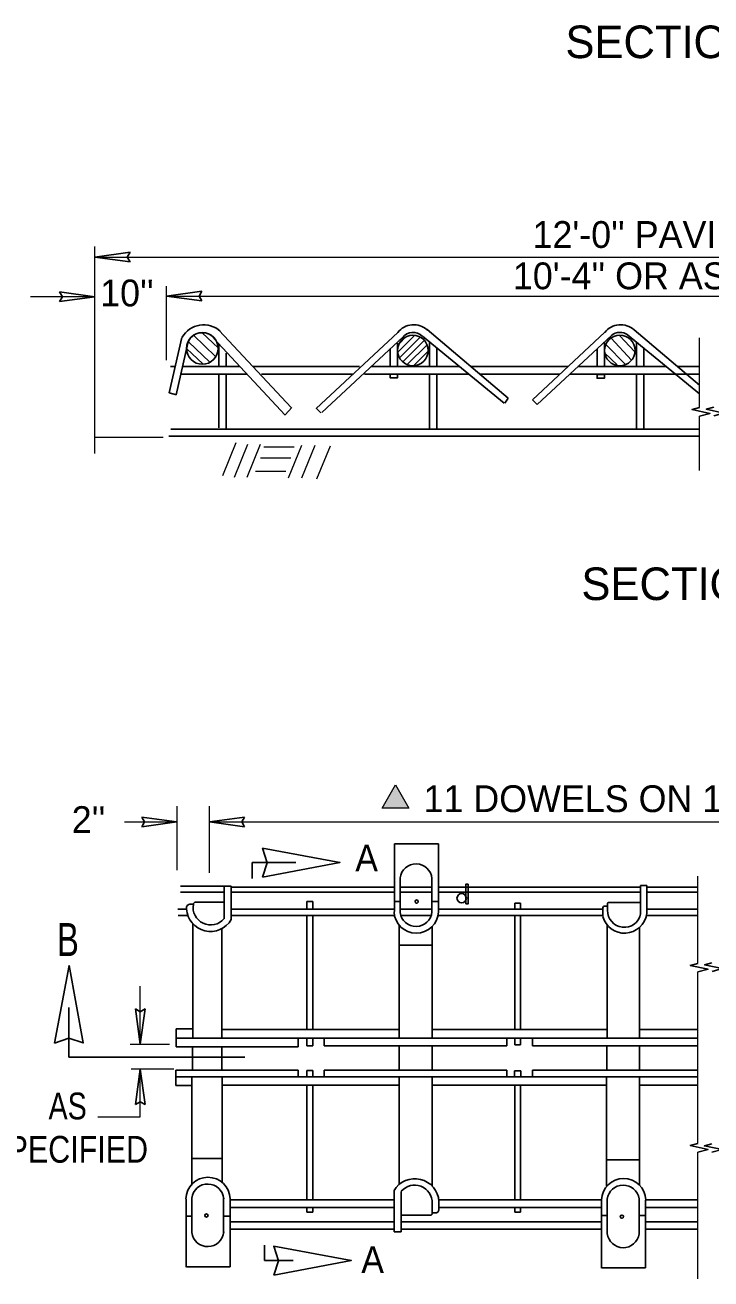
# Model space of a CAD drawing. Extents: x 743 to 4444, y -504 to 2234.
# Drawn here: x 2493 to 2913, y 54 to 822 of the extents above; entities that cross this region are included whole.
import ezdxf
from ezdxf.enums import TextEntityAlignment as Align

# ---------------------------------------------------------------- set-up
doc = ezdxf.new("R2010")
doc.units = 0
doc.header["$LTSCALE"] = 6
doc.layers.add('1', color=7, linetype='Continuous', lineweight=25)

msp = doc.modelspace()

# ---------------------------------------------------------------- hatches: boundary and pattern name
at = {"layer": '1'}
msp.add_hatch(color=256, dxfattribs=at).paths.add_polyline_path([(2719.682, 356.647), (2727.884, 342.434), (2711.477, 342.434)])

# ---------------------------------------------------------------- linework, layer by layer
at = {"layer": '1', "lineweight": 13}
for p, q in [((2535.355, 559.74), (2535.355, 686.715)), ((2535.355, 680.21), (3279.21, 680.21)), ((2579.332, 616.888), (2579.332, 662.339)), ((2535.355, 655.886), (2495.818, 655.886)), ((2579.332, 656.244), (3233.97, 656.244)), ((2595.923, 632.228), (2609.332, 619.168)), ((2601.109, 633.66), (2610.943, 624.535)), ((2721.117, 621.793), (2731.536, 632.214)), ((2722.21, 618.415), (2734.908, 631.116)), ((2851.974, 630.528), (2864.488, 616.931)), ((2857.159, 632.138), (2866.454, 622.118)), ((2906.242, 587.93), (2906.242, 630.589)), ((2591.813, 623.997), (2601.467, 614.696)), ((2592.706, 628.293), (2605.758, 615.768)), ((2724.199, 615.935), (2737.397, 629.131)), ((2726.971, 614.234), (2739.102, 626.363)), ((2848.933, 626.414), (2860.554, 614.424)), ((2730.775, 613.565), (2739.776, 622.567)), ((2848.041, 621.225), (2855.728, 614.068)), ((2906.242, 549.376), (2906.242, 582.695)), ((2535.548, 569.745), (2577.278, 569.745)), ((2613.779, 546.332), (2622.036, 566.467)), ((2621.003, 545.299), (2629.258, 565.435)), ((2628.742, 545.299), (2636.997, 565.435)), ((2639.061, 563.886), (2657.635, 563.886)), ((2654.023, 544.784), (2662.278, 564.918)), ((2662.278, 544.784), (2670.534, 564.918)), ((2671.566, 544.267), (2679.822, 564.401)), ((2636.997, 557.173), (2655.571, 557.173)), ((2633.901, 548.912), (2652.473, 548.912)), ((2585.858, 304.326), (2585.858, 343.673)), ((2605.596, 302.679), (2605.596, 343.673)), ((2553.552, 333.953), (2584.936, 333.953)), ((2605.596, 333.953), (3218.962, 333.953)), ((2905.201, 247.193), (2905.201, 300.583)), ((2905.201, 190.019), (2905.201, 241.956)), ((2563.142, 197.699), (2563.142, 233.294)), ((2556.973, 197.699), (2581.052, 197.699)), ((2905.201, 136.786), (2905.201, 190.806)), ((2557.59, 182.474), (2583.753, 182.474)), ((2796.648, 169.263), (2796.648, 172.566)), ((2905.201, 53.765), (2905.201, 131.551))]:
    msp.add_line(p, q, dxfattribs=at)
at = {"layer": '1'}
for p, q in [((2535.359, 680.199), (2556.897, 683.158)), ((2535.359, 680.199), (2556.897, 677.238)), ((2535.27, 655.878), (2513.733, 658.837)), ((2535.27, 655.878), (2513.733, 652.918)), ((2579.356, 656.243), (2600.893, 659.202)), ((2579.356, 656.243), (2600.893, 653.283)), ((2580.909, 596.895), (2588.774, 630.888)), ((2608.082, 630.528), (2652.061, 583.3)), ((2611.659, 635.18), (2655.634, 587.951)), ((2671.055, 587.322), (2721.112, 633.837)), ((2724.51, 631.333), (2674.453, 584.998)), ((2722.12, 627.269), (2726.033, 631.18)), ((2736.307, 631.689), (2786.363, 590.544)), ((2739.168, 635.805), (2788.867, 593.583)), ((2803.823, 592.748), (2848.107, 634.152)), ((2852.221, 632.067), (2806.675, 589.896)), ((2862.128, 632.465), (2906.242, 596.338)), ((2866.083, 635.618), (2906.242, 601.7)), ((2585.199, 595.82), (2592.35, 627.308)), ((2611.298, 612.995), (2611.298, 626.95)), ((2716.464, 613.084), (2716.464, 624.005)), ((2720.933, 613.084), (2720.933, 627.401)), ((2740.598, 613.084), (2740.598, 628.181)), ((2745.067, 612.905), (2745.067, 624.394)), ((2843.392, 612.995), (2843.392, 623.885)), ((2847.862, 612.995), (2847.862, 628.023)), ((2867.527, 612.995), (2867.527, 628.045)), ((2871.997, 612.995), (2871.997, 624.385)), ((2615.948, 612.995), (2615.948, 621.232)), ((2581.622, 612.995), (2584.664, 612.995)), ((2588.418, 608.345), (2628.738, 608.345)), ((2589.311, 612.995), (2624.173, 612.995)), ((2611.298, 575.427), (2611.298, 608.433)), ((2615.948, 575.069), (2615.948, 608.433)), ((2632.396, 612.995), (2697.693, 612.995)), ((2637.58, 608.345), (2693.403, 608.345)), ((2700.732, 608.345), (2764.708, 608.345)), ((2705.023, 612.995), (2759.049, 612.995)), ((2740.598, 574.621), (2740.598, 608.345)), ((2745.067, 575.158), (2745.067, 608.345)), ((2766.017, 612.995), (2825.612, 612.995)), ((2771.493, 608.345), (2820.605, 608.345)), ((2826.586, 608.345), (2906.242, 608.345)), ((2831.594, 612.995), (2885.978, 612.995)), ((2867.527, 574.621), (2867.527, 608.164)), ((2871.997, 575.158), (2871.997, 607.808)), ((2892.948, 612.995), (2906.242, 612.995)), ((2898.421, 608.345), (2900.243, 608.345)), ((2580.909, 596.986), (2585.378, 595.731)), ((2786.72, 590.544), (2788.867, 593.763)), ((2803.823, 592.748), (2806.675, 589.896)), ((2652.061, 583.387), (2656.172, 588.038)), ((2671.055, 587.503), (2673.917, 584.64)), ((2580.729, 570.416), (2906.242, 570.416)), ((2581.981, 574.712), (2906.242, 574.712)), ((2585.64, 333.963), (2564.1, 336.922)), ((2585.64, 333.963), (2564.1, 331.003)), ((2605.599, 333.953), (2627.135, 336.912)), ((2605.599, 333.953), (2627.135, 330.993)), ((2719.048, 320.481), (2746.022, 320.481)), ((2719.048, 320.481), (2719.048, 279.016)), ((2746.022, 320.481), (2746.022, 279.016)), ((2658.611, 309.008), (2631.8, 309.008)), ((2631.8, 309.008), (2631.8, 299.158)), ((2742.043, 300.055), (2742.043, 278.532)), ((2587.806, 294.455), (2618.986, 294.455)), ((2614.701, 274.605), (2614.701, 294.268)), ((2618.986, 274.073), (2618.986, 294.455)), ((2619.352, 293.967), (2719.048, 293.967)), ((2722.567, 299.553), (2722.567, 278.028)), ((2722.567, 293.967), (2742.043, 293.967)), ((2746.022, 293.967), (2869.953, 293.967)), ((2869.953, 277.378), (2869.953, 294.973)), ((2869.953, 294.973), (2873.858, 294.973)), ((2873.775, 293.967), (2905.201, 293.967)), ((2873.817, 277.521), (2873.817, 294.891)), ((2587.89, 290.838), (2614.701, 290.838)), ((2597.218, 284.698), (2614.701, 284.698)), ((2619.435, 290.934), (2719.048, 290.934)), ((2665.425, 285.142), (2668.926, 285.142)), ((2665.425, 280.508), (2665.425, 285.142)), ((2668.926, 280.377), (2668.926, 285.142)), ((2719.038, 285.092), (2722.567, 285.092)), ((2722.64, 290.934), (2742.043, 290.934)), ((2745.765, 285.092), (2742.233, 285.092)), ((2746.022, 290.934), (2869.953, 290.934)), ((2850.701, 284.613), (2869.783, 284.613)), ((2873.858, 290.934), (2905.201, 290.934)), ((2586.151, 280.508), (2591.448, 280.508)), ((2593.521, 283.436), (2595.791, 283.436)), ((2619.018, 280.508), (2719.048, 280.508)), ((2723.101, 280.508), (2742.043, 280.508)), ((2746.022, 280.508), (2846.878, 280.508)), ((2792.895, 284.133), (2796.395, 284.133)), ((2792.895, 280.669), (2792.895, 284.133)), ((2796.395, 280.555), (2796.395, 284.133)), ((2846.878, 276.069), (2846.878, 280.839)), ((2848.391, 282.232), (2849.609, 282.272)), ((2849.734, 279.855), (2849.734, 283.534)), ((2873.858, 280.508), (2905.201, 280.508)), ((2586.406, 276.47), (2592.375, 276.47)), ((2595.334, 201.379), (2595.334, 271.596)), ((2619.184, 276.47), (2719.137, 276.47)), ((2665.425, 206.764), (2665.425, 276.203)), ((2668.926, 206.739), (2668.926, 276.203)), ((2722.026, 201.699), (2722.026, 270.528)), ((2723.563, 276.47), (2741.328, 276.47)), ((2742.315, 201.379), (2742.315, 269.928)), ((2745.739, 276.47), (2846.758, 276.47)), ((2792.895, 206.912), (2792.895, 276.397)), ((2796.395, 206.912), (2796.395, 276.397)), ((2849.601, 201.379), (2849.601, 270.702)), ((2869.447, 201.379), (2869.447, 269.258)), ((2873.775, 276.47), (2905.201, 276.47)), ((2613.213, 201.379), (2613.213, 268.528)), ((2722.238, 258.299), (2742.315, 258.299)), ((2519.335, 189.677), (2519.335, 220.13)), ((2563.142, 197.7), (2560.182, 219.239)), ((2563.142, 197.7), (2566.1, 219.239)), ((2585.121, 207.099), (2595.334, 207.099)), ((2585.121, 195.997), (2585.121, 207.099)), ((2585.121, 201.379), (2905.201, 201.379)), ((2613.213, 206.764), (2722.006, 206.764)), ((2659.935, 201.379), (2659.935, 195.997)), ((2665.425, 196.648), (2665.425, 201.379)), ((2668.926, 196.648), (2668.926, 201.379)), ((2676.072, 201.379), (2676.072, 196.671)), ((2742.315, 206.764), (2849.601, 206.764)), ((2787.943, 201.379), (2787.943, 196.671)), ((2792.895, 197.333), (2792.895, 200.999)), ((2796.395, 197.333), (2796.395, 200.999)), ((2803.825, 201.379), (2803.825, 196.671)), ((2869.447, 206.764), (2905.201, 206.764)), ((2585.121, 195.997), (2659.935, 195.997)), ((2595.19, 181.683), (2595.19, 195.886)), ((2613.282, 181.683), (2613.282, 195.886)), ((2665.425, 196.648), (2668.926, 196.648)), ((2676.072, 196.671), (2787.943, 196.671)), ((2722.026, 181.523), (2722.026, 196.388)), ((2742.315, 181.698), (2742.315, 196.388)), ((2792.895, 197.333), (2796.395, 197.333)), ((2803.825, 196.671), (2905.201, 196.671)), ((2849.433, 181.77), (2849.433, 196.584)), ((2869.447, 181.698), (2869.447, 196.477)), ((2519.347, 189.677), (2627.287, 189.677)), ((2563.131, 182.266), (2560.172, 160.728)), ((2563.131, 182.266), (2566.091, 160.728)), ((2584.892, 181.698), (2659.935, 181.698)), ((2584.892, 172.278), (2584.892, 181.698)), ((2584.892, 177.66), (2905.201, 177.66)), ((2594.872, 111.332), (2594.872, 177.66)), ((2613.332, 113.179), (2613.332, 177.369)), ((2659.935, 177.744), (2659.935, 181.698)), ((2665.293, 181.546), (2665.293, 177.796)), ((2665.293, 181.546), (2668.926, 181.546)), ((2668.926, 177.66), (2668.926, 181.546)), ((2676.072, 177.744), (2676.072, 181.698)), ((2676.072, 181.698), (2787.943, 181.698)), ((2722.026, 111.716), (2722.026, 177.523)), ((2742.315, 110.589), (2742.315, 177.523)), ((2787.943, 177.744), (2787.943, 181.698)), ((2792.823, 181.4), (2796.648, 181.4)), ((2792.823, 177.608), (2792.823, 181.4)), ((2796.648, 177.608), (2796.648, 181.4)), ((2803.825, 181.698), (2905.201, 181.698)), ((2803.825, 177.744), (2803.825, 181.698)), ((2849.141, 110.594), (2849.141, 177.66)), ((2869.447, 111.093), (2869.447, 177.697)), ((2584.892, 172.278), (2594.872, 172.278)), ((2613.332, 172.447), (2722.026, 172.447)), ((2665.425, 102.228), (2665.425, 172.447)), ((2668.926, 102.403), (2668.926, 172.447)), ((2742.315, 172.447), (2849.141, 172.447)), ((2792.895, 102.576), (2792.895, 172.447)), ((2796.395, 102.226), (2796.395, 172.447)), ((2869.447, 172.447), (2905.201, 172.447)), ((2594.872, 127.609), (2613.814, 127.609)), ((2849.141, 126.686), (2869.447, 126.686)), ((2718.837, 107.929), (2718.837, 82.563)), ((2591.296, 61.073), (2591.296, 102.736)), ((2594.813, 82.198), (2594.813, 103.723)), ((2614.291, 81.695), (2614.291, 103.218)), ((2618.269, 61.27), (2618.269, 102.736)), ((2618.269, 102.158), (2718.959, 102.158)), ((2723.123, 107.396), (2723.123, 82.563)), ((2742.2, 100.541), (2742.2, 94.039)), ((2746.318, 101.465), (2746.318, 96.673)), ((2746.359, 102.158), (2846.126, 102.158)), ((2846.126, 60.4), (2846.126, 102.063)), ((2849.645, 81.523), (2849.645, 102.649)), ((2869.119, 81.307), (2869.119, 102.867)), ((2873.101, 102.158), (2905.201, 102.158)), ((2873.102, 60.596), (2873.102, 102.063)), ((2591.514, 92.317), (2594.813, 92.317)), ((2618.273, 92.317), (2614.291, 92.317)), ((2618.269, 97.466), (2719.045, 97.466)), ((2668.926, 94.751), (2668.926, 97.359)), ((2740.688, 92.844), (2723.209, 92.844)), ((2744.638, 94.274), (2742.368, 94.274)), ((2746.359, 97.466), (2846.126, 97.466)), ((2792.895, 94.751), (2792.895, 97.011)), ((2792.895, 94.751), (2796.395, 94.751)), ((2796.395, 94.751), (2796.395, 97.358)), ((2846.344, 92.662), (2849.473, 92.662)), ((2873.102, 92.662), (2869.119, 92.662)), ((2873.101, 97.466), (2905.201, 97.466)), ((2618.269, 88.858), (2718.837, 88.858)), ((2723.123, 88.858), (2846.126, 88.858)), ((2873.102, 88.858), (2905.201, 88.858)), ((2618.269, 84.165), (2718.837, 84.165)), ((2718.837, 82.563), (2723.123, 82.563)), ((2723.123, 84.165), (2846.126, 84.165)), ((2873.102, 84.165), (2905.201, 84.165)), ((2639.298, 65.06), (2639.298, 74.538)), ((2656.992, 65.06), (2639.298, 65.06)), ((2591.493, 61.27), (2618.269, 61.27)), ((2846.324, 60.596), (2873.102, 60.596))]:
    msp.add_line(p, q, dxfattribs=at)
for points in [[(2556.897, 683.158), (2555.23, 680.168), (2556.897, 677.238)], [(2513.733, 658.837), (2515.4, 655.847), (2513.733, 652.918)], [(2600.893, 659.202), (2599.23, 656.213), (2600.893, 653.283)], [(2906.242, 587.93), (2901.633, 586.653), (2912.567, 584.349), (2906.242, 582.695)], [(2914.896, 588.132), (2910.285, 586.853), (2921.219, 584.549), (2914.896, 582.897)], [(2564.1, 331.003), (2565.767, 333.995), (2564.1, 336.922)], [(2627.135, 336.912), (2625.468, 333.922), (2627.135, 330.993)], [(2905.201, 247.193), (2900.544, 245.901), (2911.476, 243.598), (2905.201, 241.956)], [(2913.852, 247.535), (2909.263, 246.263), (2920.194, 243.958), (2913.87, 242.304)], [(2560.182, 219.239), (2563.173, 217.574), (2566.1, 219.239)], [(2566.091, 160.728), (2563.101, 162.395), (2560.172, 160.728)], [(2905.201, 136.786), (2900.544, 135.497), (2911.477, 133.192), (2905.201, 131.551)], [(2913.852, 136.603), (2909.195, 135.312), (2920.129, 133.009), (2913.852, 131.368)], [(2668.926, 94.751), (2665.425, 94.751), (2665.425, 97.359)]]:
    msp.add_lwpolyline(points, dxfattribs=at)
for points in [[(2716.464, 608.433), (2720.933, 608.433), (2720.933, 606.108), (2716.464, 606.108)], [(2843.425, 608.259), (2847.896, 608.259), (2847.896, 605.934), (2843.425, 605.934)], [(2638.118, 300.058), (2641.105, 308.874), (2638.168, 317.758), (2685.61, 309.071)], [(2762.847, 283.697), (2764.232, 283.697), (2764.232, 295.704), (2762.847, 295.704)], [(2510.513, 198.387), (2519.328, 201.374), (2528.213, 198.437), (2519.523, 245.878)], [(2645.053, 56.113), (2648.041, 64.928), (2645.102, 73.812), (2692.545, 65.123)]]:
    msp.add_lwpolyline(points, close=True, dxfattribs=at)
at = {"layer": '1', "lineweight": 13}
msp.add_lwpolyline([(2719.682, 356.647), (2727.884, 342.434), (2711.477, 342.434)], close=True, dxfattribs=at)
msp.add_lwpolyline([(2537.235, 153.051), (2563.142, 153.051), (2563.142, 182.27)], dxfattribs=at)
at = {"layer": '1'}
for centre, radius in [((2601.288, 624.184), 9.712), ((2730.407, 622.925), 9.375), ((2857.335, 622.925), 9.375), ((2732.703, 285.077), 0.98), ((2760.305, 287.11), 2.873), ((2603.775, 92.637), 0.98), ((2858.606, 91.963), 0.98)]:
    msp.add_circle(centre, radius, dxfattribs=at)
for centre, radius, start, end in [((2602.067, 623.614), 15.039, 47.67369, 150.69266), ((2730.922, 626.05), 12.637, 49.27174, 140.92168), ((2857.85, 626.05), 12.637, 49.27174, 140.92168), ((2601.261, 624.178), 9.643, 41.89671, 160.50036), ((2730.517, 626.176), 7.867, 44.50349, 144.03094), ((2857.445, 626.176), 7.867, 52.59822, 131.86255), ((2732.319, 298.348), 9.827, 4.74723, 172.96075), ((2597.295, 283.189), 1.567, 91.75296, 175.00668), ((2850.562, 283.731), 0.861, 83.47464, 196.07244), ((2593.689, 281.222), 2.221, 94.35643, 190.18921), ((2606.247, 281.559), 14.776, 183.80868, 329.55872), ((2606.347, 281.473), 10.739, 169.46519, 319.65315), ((2732.437, 279.263), 13.591, 181.87298, 358.12702), ((2732.319, 279.632), 9.827, 187.03925, 355.25277), ((2848.108, 281.028), 1.277, 77.24563, 184.52396), ((2860.218, 279.521), 13.801, 194.84345, 351.22512), ((2860.046, 279.524), 10.231, 178.61613, 348.58899), ((2604.684, 102.488), 13.591, 1.87298, 178.12702), ((2859.657, 101.744), 13.591, 1.87298, 178.12702), ((2604.566, 102.119), 9.827, 4.74723, 172.96075), ((2731.575, 100.442), 14.776, 3.08252, 149.55872), ((2731.475, 100.528), 10.739, 358.02308, 139.65315), ((2859.398, 101.445), 9.827, 8.31376, 172.96075), ((2741.047, 93.989), 1.239, 253.08167, 3.54279), ((2604.566, 83.403), 9.827, 187.03925, 355.25277), ((2859.398, 82.729), 9.827, 187.03925, 351.68624)]:
    msp.add_arc(centre, radius, start, end, dxfattribs=at)
msp.add_ellipse((2744.301, 96.406), major_axis=(0.169, -2.214), ratio=0.947669, start_param=6.2831853, end_param=7.9557828, dxfattribs=at)

# ---------------------------------------------------------------- texts
for s, p in [('SECTION A-A', (2909.272, 802.125)), ('SECTION B-B', (2919.081, 469.92))]:
    msp.add_text(s, height=19.97, dxfattribs=at).set_placement(p, align=Align.CENTER)
for s, p in [("12'-0'' PAVING LANE", (2803.768, 685.781)), ("10'-4'' OR AS SPECIFIED", (2791.732, 660.452)), ("10''", (2538.572, 649.938)), ("11 DOWELS ON 12'' CENTERS", (2736.911, 339.928)), ("2''", (2521.142, 327.105))]:
    msp.add_text(s, height=16.44, dxfattribs=at).set_placement(p)
for s, height, width, p in [('A', 16.44, 0.95, (2695.053, 303.548)), ('B', 20.23, 0.75, (2512.018, 251.684)), ('A', 16.44, 0.95, (2698.743, 57.358))]:
    msp.add_text(s, height=height, dxfattribs=dict(at, width=width)).set_placement(p)
for s, width, p in [('AS', 0.8, (2518.641, 151.568)), ('SPECIFIED', 0.85, (2518.64, 125.009))]:
    msp.add_text(s, height=16.44, dxfattribs=dict(at, width=width)).set_placement(p, align=Align.CENTER)

doc.saveas('drawing.dxf')
